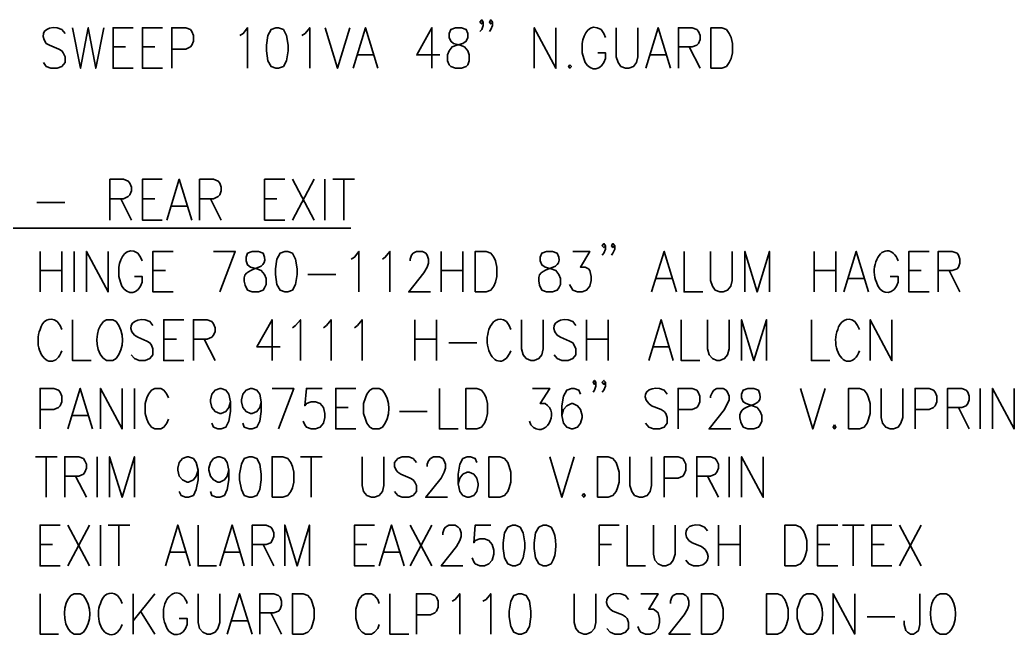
# Model space of a CAD drawing. Header units: inches. Extents: x 5 to 516, y -193 to 129.
# Drawn here: x 161.6 to 170.77, y -117.46 to -111.75 of the extents above; entities that cross this region are included whole.
import ezdxf

# ---------------------------------------------------------------- set-up
doc = ezdxf.new("R2010")
doc.units = ezdxf.units.IN
doc.header["$MEASUREMENT"] = 0
doc.layers.add('PDF3_Geometry', color=7, linetype='Continuous')

msp = doc.modelspace()

# ---------------------------------------------------------------- linework, layer by layer
at = {"layer": 'PDF3_Geometry', "lineweight": 35}
for points in [[(165.8779984, -111.7683523), (165.864666, -111.7850179), (165.8480004, -111.7683523), (165.864666, -111.7483536), (165.8779984, -111.7683523), (165.8779984, -111.8016835), (165.864666, -111.8383478), (165.8480004, -111.8550134)], [(165.9646628, -111.7683523), (165.9479972, -111.7850179), (165.9346647, -111.7683523), (165.9479972, -111.7483536), (165.9646628, -111.7683523), (165.9646628, -111.8016835), (165.9479972, -111.8383478), (165.9346647, -111.8550134)], [(162.0215698, -111.875012), (161.9915717, -111.8383477), (161.9482412, -111.8216821)], [(162.0915659, -111.8216817), (162.1648945, -112.1949911), (162.23489, -111.8216817), (162.3048855, -112.1949911), (162.3782141, -111.8216817)], [(162.6482088, -112.1949912), (162.4648872, -112.1949912), (162.4648872, -111.8216818), (162.6482088, -111.8216818)], [(162.921517, -112.1949912), (162.7348623, -112.1949912), (162.7348623, -111.8216818), (162.921517, -111.8216818)], [(163.0048509, -112.1949912), (163.0048509, -111.8216818), (163.1348426, -111.8216818), (163.1781732, -111.8383474), (163.1915056, -111.855013), (163.2048381, -111.8916773), (163.2048381, -111.9450072), (163.1915056, -111.9816715), (163.1781732, -111.9983371), (163.1348426, -112.0183358), (163.0048509, -112.0183358)], [(163.6348019, -111.8916778), (163.6648, -111.8750122), (163.7047974, -111.8216823), (163.7047974, -112.1949917)], [(164.2047659, -111.8916778), (164.2347639, -111.8750122), (164.2780945, -111.8216823), (164.2780945, -112.1949917)], [(164.4214268, -111.8216817), (164.5347529, -112.1949911), (164.6480789, -111.8216817)], [(164.6780699, -112.1949912), (164.791396, -111.8216818), (164.9047221, -112.1949912)], [(165.4046944, -112.1949911), (165.4046944, -111.8216817), (165.2647033, -112.0716657), (165.478023, -112.0716657)], [(166.3479661, -112.1949912), (166.3479661, -111.8216818), (166.5479533, -112.1949912), (166.5479533, -111.8216818)], [(167.0045945, -111.9116765), (166.991262, -111.8750122), (166.9645971, -111.8383479)], [(167.1045772, -111.8216817), (167.1045772, -112.0883313), (167.1212428, -112.1416612), (167.1479078, -112.1783255), (167.1912384, -112.1949911), (167.2212364, -112.1949911), (167.264567, -112.1783255), (167.2912319, -112.1416612), (167.3045644, -112.0883313), (167.3045644, -111.8216817)], [(167.3779023, -112.1949912), (167.4912283, -111.8216818), (167.6045544, -112.1949912)], [(167.6778776, -112.1949912), (167.6778776, -111.8216818), (167.8045362, -111.8216818), (167.8478667, -111.8383474), (167.8645323, -111.855013), (167.8778648, -111.8916773), (167.8778648, -111.9283416), (167.8645323, -111.9650059), (167.8478667, -111.9816715), (167.8045362, -111.9983371), (167.6778776, -111.9983371)], [(161.8482476, -111.9650062), (161.8782457, -111.9816718), (161.9649068, -112.0183361), (161.9915717, -112.0350017), (162.0049042, -112.0516673), (162.0215698, -112.0883317), (162.0215698, -112.1416616), (161.9915717, -112.1783259), (161.9482412, -112.1949915), (161.8915781, -112.1949915), (161.8482476, -112.1783259), (161.8215826, -112.1416616)], [(162.4648872, -111.9983375), (162.5782133, -111.9983375)], [(162.7348623, -111.9983375), (162.8481884, -111.9983375)], [(166.7912748, -111.9650064), (166.7912748, -112.0516675), (166.8046073, -112.1049975)], [(167.7778739, -111.9983375), (167.8778675, -112.1949916)], [(164.7214021, -112.0716657), (164.8647263, -112.0716657)], [(166.991262, -112.1416618), (167.0045945, -112.1049975), (167.0045945, -112.0516675), (166.934599, -112.0516675)], [(167.4212345, -112.0716657), (167.5645586, -112.0716657)], [(162.4348869, -113.5949021), (162.4348869, -113.2182596), (162.5615455, -113.2182596), (162.604876, -113.2349252), (162.6182085, -113.2549239), (162.6348741, -113.2915882), (162.6348741, -113.3249194), (162.6182085, -113.3615837), (162.604876, -113.3782493), (162.5615455, -113.3982481), (162.4348869, -113.3982481)], [(162.9181839, -113.5949021), (162.7348623, -113.5949021), (162.7348623, -113.2182596), (162.9181839, -113.2182596)], [(162.9615188, -113.5949021), (163.0748448, -113.2182596), (163.191504, -113.5949021)], [(163.2614941, -113.5949021), (163.2614941, -113.2182596), (163.3914858, -113.2182596), (163.4348163, -113.2349252), (163.4481488, -113.2549239), (163.4614813, -113.2915882), (163.4614813, -113.3249194), (163.4481488, -113.3615837), (163.4348163, -113.3782493), (163.3914858, -113.3982481), (163.2614941, -113.3982481)], [(164.048113, -113.5949021), (163.8614583, -113.5949021), (163.8614583, -113.2182596), (164.048113, -113.2182596)], [(164.1181015, -113.2182588), (164.3180887, -113.5949013)], [(164.3180941, -113.2182588), (164.1181069, -113.5949013)], [(164.4180904, -113.2182588), (164.4180904, -113.5949013)], [(164.4914228, -113.2182588), (164.69141, -113.2182588)], [(164.5914056, -113.2182588), (164.5914056, -113.5949013)], [(162.5348697, -113.3982476), (162.6348633, -113.5949016)], [(162.7348623, -113.3982476), (162.8481884, -113.3982476)], [(163.3614904, -113.3982476), (163.461484, -113.5949016)], [(163.8614583, -113.3982476), (163.9747844, -113.3982476)], [(161.7615903, -113.4315791), (162.0182405, -113.4315791)], [(163.0048509, -113.4682428), (163.1481751, -113.4682428)], [(159.2450822, -113.6682303), (164.6580686, -113.6682303)], [(167.0045945, -113.8315533), (166.991262, -113.8482189), (166.9745964, -113.8315533), (166.991262, -113.8115546), (167.0045945, -113.8315533), (167.0045945, -113.8648845), (166.991262, -113.9015488), (166.9745964, -113.9182144)], [(167.0912453, -113.8315533), (167.0745797, -113.8482189), (167.0612472, -113.8315533), (167.0745797, -113.8115546), (167.0912453, -113.8315533), (167.0912453, -113.8648845), (167.0745797, -113.9015488), (167.0612472, -113.9182144)], [(161.7915905, -113.8848827), (161.7915905, -114.2581921)], [(161.9915831, -113.8848827), (161.9915831, -114.2581921)], [(162.1048978, -113.8848827), (162.1048978, -114.2581921)], [(162.218226, -114.2581922), (162.218226, -113.8848828), (162.4182132, -114.2581922), (162.4182132, -113.8848828)], [(162.7315259, -113.9715446), (162.7181934, -113.9382134), (162.6915285, -113.901549)], [(163.0181769, -114.2581922), (162.8315222, -114.2581922), (162.8315222, -113.8848828), (163.0181769, -113.8848828)], [(163.4481548, -114.2581922), (163.5914789, -113.8848828), (163.3914917, -113.8848828)], [(163.8481237, -113.9015483), (163.8047931, -113.8848827), (163.7481301, -113.8848827), (163.7047996, -113.9015483), (163.6914671, -113.9382127), (163.6914671, -113.9715438), (163.7047996, -114.0082082), (163.7314645, -114.0282069), (163.7914607, -114.0448725), (163.8314581, -114.0615381), (163.8614562, -114.0982024), (163.8747887, -114.1348667), (163.8747887, -114.1881966), (163.8614562, -114.2215278), (163.8481237, -114.2415265), (163.8047931, -114.2581921), (163.7481301, -114.2581921), (163.7047996, -114.2415265)], [(164.6614016, -113.9548788), (164.6913997, -113.9382132), (164.7313971, -113.8848833), (164.7313971, -114.2581927)], [(164.9480586, -113.9548788), (164.9747236, -113.9382132), (165.0180541, -113.8848833), (165.0180541, -114.2581927)], [(165.2047018, -113.9715446), (165.2047018, -113.954879), (165.2180342, -113.9182146), (165.2313667, -113.901549), (165.2613648, -113.8848834), (165.3180278, -113.8848834), (165.3480259, -113.901549), (165.3613584, -113.9182146), (165.3746909, -113.954879), (165.3746909, -113.9915433), (165.3613584, -114.0282076), (165.3313603, -114.0815375), (165.1913693, -114.2581928), (165.3913565, -114.2581928)], [(165.4913587, -113.8848827), (165.4913587, -114.2581921)], [(165.6913378, -113.8848827), (165.6913378, -114.2581921)], [(166.561288, -113.9015483), (166.5179574, -113.8848827), (166.4612944, -113.8848827), (166.4179638, -113.9015483), (166.4046313, -113.9382127), (166.4046313, -113.9715438), (166.4179638, -114.0082082), (166.4479619, -114.0282069), (166.5046249, -114.0448725), (166.5479555, -114.0615381), (166.5746204, -114.0982024), (166.591286, -114.1348667), (166.591286, -114.1881966), (166.5746204, -114.2215278), (166.561288, -114.2415265), (166.5179574, -114.2581921), (166.4612944, -114.2581921), (166.4179638, -114.2415265)], [(166.7046056, -113.8848827), (166.8612622, -113.8848827), (166.7746011, -114.0282069), (166.8179317, -114.0282069), (166.8479297, -114.0448725), (166.8612622, -114.0615381), (166.8745947, -114.114868), (166.8745947, -114.1515323), (166.8612622, -114.2048622), (166.8312641, -114.2415265), (166.7912667, -114.2581921), (166.7479362, -114.2581921), (166.7046056, -114.2415265), (166.6912731, -114.2215278), (166.6746075, -114.1881966)], [(167.43123, -114.2581922), (167.5478892, -113.8848828), (167.6612153, -114.2581922)], [(167.7312054, -113.8848827), (167.7312054, -114.2581921), (167.9045276, -114.2581921)], [(167.9745301, -113.8848827), (167.9745301, -114.1515323), (167.9911957, -114.2048622), (168.0178607, -114.2415265), (168.0611913, -114.2581921), (168.0911893, -114.2581921), (168.1311868, -114.2415265), (168.1611848, -114.2048622), (168.1745173, -114.1515323), (168.1745173, -113.8848827)], [(168.2911738, -114.2581922), (168.2911738, -113.8848828), (168.4044999, -114.2581922), (168.5178259, -113.8848828), (168.5178259, -114.2581922)], [(168.9311339, -113.8848827), (168.9311339, -114.2581921)], [(169.1311265, -113.8848827), (169.1311265, -114.2581921)], [(169.2044453, -114.2581922), (169.3177714, -113.8848828), (169.4310975, -114.2581922)], [(169.9910643, -114.2581922), (169.8044096, -114.2581922), (169.8044096, -113.8848828), (169.9910643, -113.8848828)], [(170.0743982, -114.2581922), (170.0743982, -113.8848828), (170.2043899, -113.8848828), (170.2477205, -113.9015484), (170.2610529, -113.918214), (170.2743854, -113.9548783), (170.2743854, -113.9915426), (170.2610529, -114.0282069), (170.2477205, -114.0448725), (170.2043899, -114.0615381), (170.0743982, -114.0615381)], [(161.7915905, -114.0615385), (161.9915777, -114.0615385)], [(162.5182063, -114.0282076), (162.5182063, -114.1148687), (162.5315387, -114.1681986)], [(162.8315222, -114.0615385), (162.9481814, -114.0615385)], [(165.4913587, -114.0615385), (165.6913459, -114.0615385)], [(168.9311339, -114.0615385), (169.131121, -114.0615385)], [(169.8044096, -114.0615385), (169.9177356, -114.0615385)], [(170.174381, -114.0615385), (170.2743746, -114.2581926)], [(162.7181934, -114.2048629), (162.7315259, -114.1681986), (162.7315259, -114.1148687), (162.6615304, -114.1148687)], [(164.26143, -114.098203), (164.5180802, -114.098203)], [(167.4745622, -114.1348667), (167.6178863, -114.1348667)], [(169.2477775, -114.1348667), (169.3911017, -114.1348667)], [(169.6910808, -114.2048629), (169.7044133, -114.1681986), (169.7044133, -114.1148687), (169.6310846, -114.1148687)], [(162.0915659, -114.514843), (162.0915659, -114.8914855), (162.261555, -114.8914855)], [(162.4915478, -114.5315086), (162.4615497, -114.514843), (162.4048867, -114.514843), (162.3748886, -114.5315086), (162.3482237, -114.5681729)], [(162.8315222, -114.5681724), (162.8048573, -114.5315081), (162.7615267, -114.5148425)], [(163.1181732, -114.8914854), (162.9315185, -114.8914854), (162.9315185, -114.5148429), (163.1181732, -114.5148429)], [(163.20483, -114.8914854), (163.20483, -114.5148429), (163.3314885, -114.5148429), (163.3748191, -114.5315085), (163.3914847, -114.5515072), (163.4048172, -114.5881716), (163.4048172, -114.6215028), (163.3914847, -114.6581671), (163.3748191, -114.6748327), (163.3314885, -114.6948314), (163.20483, -114.6948314)], [(163.9314544, -114.8914855), (163.9314544, -114.514843), (163.7914634, -114.764827), (164.004783, -114.764827)], [(164.1181015, -114.5881712), (164.1480996, -114.5681725), (164.1914301, -114.5148426), (164.1914301, -114.8914851)], [(164.4047585, -114.5881712), (164.4314234, -114.5681725), (164.474754, -114.5148426), (164.474754, -114.8914851)], [(164.6914019, -114.5881712), (164.7180668, -114.5681725), (164.7613974, -114.5148426), (164.7613974, -114.8914851)], [(165.2480339, -114.514843), (165.2480339, -114.8914855)], [(165.4480265, -114.514843), (165.4480265, -114.8914855)], [(166.2313015, -114.514843), (166.2313015, -114.7814926), (166.2479671, -114.8381556), (166.2746321, -114.8714868), (166.3179626, -114.8914855), (166.3479607, -114.8914855), (166.3912913, -114.8714868), (166.4179562, -114.8381556), (166.4312887, -114.7814926), (166.4312887, -114.514843)], [(166.7312695, -114.5681724), (166.7046045, -114.5315081), (166.661274, -114.5148425)], [(166.8312658, -114.514843), (166.8312658, -114.8914855)], [(167.0312584, -114.514843), (167.0312584, -114.8914855)], [(167.4045661, -114.8914854), (167.5178922, -114.5148429), (167.6312183, -114.8914854)], [(167.7045415, -114.514843), (167.7045415, -114.8914855), (167.8745306, -114.8914855)], [(167.9478663, -114.514843), (167.9478663, -114.7814926), (167.9611988, -114.8381556), (167.9911968, -114.8714868), (168.0311943, -114.8914855), (168.0611923, -114.8914855), (168.1045229, -114.8714868), (168.1311879, -114.8381556), (168.1478535, -114.7814926), (168.1478535, -114.514843)], [(168.2611736, -114.8914854), (168.2611736, -114.5148429), (168.3744996, -114.8914854), (168.4911588, -114.5148429), (168.4911588, -114.8914854)], [(168.90447, -114.514843), (168.90447, -114.8914855), (169.0744591, -114.8914855)], [(169.4477701, -114.8914854), (169.4477701, -114.5148429), (169.6477573, -114.8914854), (169.6477573, -114.5148429)], [(161.9915831, -114.604837), (161.9749175, -114.5681726), (161.9482526, -114.5315083)], [(166.1313188, -114.604837), (166.1179863, -114.5681726), (166.0913214, -114.5315083)], [(169.3477738, -114.604837), (169.3311082, -114.5681726), (169.3044433, -114.5315083)], [(162.6615331, -114.6581667), (162.6915312, -114.6748323), (162.7748592, -114.7114966), (162.8048573, -114.7281622), (162.8181897, -114.7481609), (162.8315222, -114.7814921), (162.8315222, -114.8381551), (162.8048573, -114.8714863), (162.7615267, -114.891485), (162.7048637, -114.891485), (162.6615331, -114.8714863), (162.631535, -114.8381551)], [(162.9315185, -114.6948309), (163.0481777, -114.6948309)], [(163.3048263, -114.6948309), (163.4048199, -114.891485)], [(165.2480339, -114.6948309), (165.4480211, -114.6948309)], [(166.5612804, -114.6581667), (166.5912784, -114.6748323), (166.6746064, -114.7114966), (166.7046045, -114.7281622), (166.717937, -114.7481609), (166.7312695, -114.7814921), (166.7312695, -114.8381551), (166.7046045, -114.8714863), (166.661274, -114.891485), (166.6046109, -114.891485), (166.5612804, -114.8714863), (166.5312823, -114.8381551)], [(166.8312658, -114.6948309), (167.031253, -114.6948309)], [(165.5613548, -114.7281624), (165.818005, -114.7281624)], [(167.4478983, -114.764827), (167.5912225, -114.764827)], [(162.4048867, -114.8914855), (162.4615497, -114.8914855), (162.4915478, -114.8714868)], [(166.9179301, -115.0914721), (166.9045977, -115.1114708), (166.8912652, -115.0914721), (166.9045977, -115.0748065), (166.9179301, -115.0914721), (166.9179301, -115.1281364), (166.9045977, -115.1648007), (166.8912652, -115.1814663)], [(167.0045945, -115.0914721), (166.991262, -115.1114708), (166.9745964, -115.0914721), (166.991262, -115.0748065), (167.0045945, -115.0914721), (167.0045945, -115.1281364), (166.991262, -115.1648007), (166.9745964, -115.1814663)], [(161.7915905, -115.5214449), (161.7915905, -115.1481355), (161.9182491, -115.1481355), (161.9615796, -115.164801), (161.9749121, -115.1814666), (161.9915777, -115.218131), (161.9915777, -115.2714609), (161.9749121, -115.3081252), (161.9615796, -115.3247908), (161.9182491, -115.3414564), (161.7915905, -115.3414564)], [(162.0482472, -115.5214449), (162.1615733, -115.1481355), (162.2748994, -115.5214449)], [(162.3482226, -115.5214449), (162.3482226, -115.1481355), (162.5482098, -115.5214449), (162.5482098, -115.1481355)], [(162.6615299, -115.1481354), (162.6615299, -115.5214448)], [(162.9748507, -115.2347964), (162.9615182, -115.2014652), (162.9315201, -115.1648008), (162.9048552, -115.1481352), (162.8481921, -115.1481352), (162.8181941, -115.1648008), (162.7915291, -115.2014652), (162.7748635, -115.2347964), (162.761531, -115.2881263), (162.761531, -115.3781205), (162.7748635, -115.4314504), (162.7915291, -115.4681147), (162.8181941, -115.504779), (162.8481921, -115.5214446), (162.9048552, -115.5214446), (162.9315201, -115.504779), (162.9615182, -115.4681147), (162.9748507, -115.4314504)], [(163.5481511, -115.2714609), (163.5314855, -115.3247908), (163.5048205, -115.3614551), (163.46149, -115.3781207), (163.4481575, -115.3781207), (163.4048269, -115.3614551), (163.3748288, -115.3247908), (163.3614964, -115.2714609), (163.3614964, -115.2547953), (163.3748288, -115.2014654), (163.4048269, -115.164801), (163.4481575, -115.1481355), (163.46149, -115.1481355), (163.5048205, -115.164801), (163.5314855, -115.2014654), (163.5481511, -115.2714609), (163.5481511, -115.3614551), (163.5314855, -115.4514493), (163.5048205, -115.5047793), (163.46149, -115.5214449), (163.4314919, -115.5214449), (163.3914944, -115.5047793), (163.3748288, -115.4681149)], [(163.8314581, -115.2714609), (163.8181256, -115.3247908), (163.7914607, -115.3614551), (163.7481301, -115.3781207), (163.7314645, -115.3781207), (163.6914671, -115.3614551), (163.661469, -115.3247908), (163.6481365, -115.2714609), (163.6481365, -115.2547953), (163.661469, -115.2014654), (163.6914671, -115.164801), (163.7314645, -115.1481355), (163.7481301, -115.1481355), (163.7914607, -115.164801), (163.8181256, -115.2014654), (163.8314581, -115.2714609), (163.8314581, -115.3614551), (163.8181256, -115.4514493), (163.7914607, -115.5047793), (163.7481301, -115.5214449), (163.718132, -115.5214449), (163.6748015, -115.5047793), (163.661469, -115.4681149)], [(163.9914549, -115.5214449), (164.1314459, -115.1481355), (163.9314587, -115.1481355)], [(164.3914265, -115.1481354), (164.2481024, -115.1481354), (164.2314368, -115.3081251), (164.2481024, -115.2881264), (164.291433, -115.2714608), (164.3314304, -115.2714608), (164.3747609, -115.2881264), (164.404759, -115.3247907), (164.4180915, -115.3781206), (164.4180915, -115.414785), (164.404759, -115.4681149), (164.3747609, -115.5047792), (164.3314304, -115.5214448), (164.291433, -115.5214448), (164.2481024, -115.5047792), (164.2314368, -115.4847805), (164.2181043, -115.4514493)], [(164.7047414, -115.5214449), (164.5180867, -115.5214449), (164.5180867, -115.1481355), (164.7047414, -115.1481355)], [(164.9480553, -115.164801), (164.9180573, -115.1481354), (164.8613942, -115.1481354), (164.8313962, -115.164801), (164.8047312, -115.2014653), (164.7913987, -115.2347965), (164.7747331, -115.2881264), (164.7747331, -115.3781206), (164.7913987, -115.4314506), (164.8047312, -115.4681149), (164.8313962, -115.5047792), (164.8613942, -115.5214448), (164.9180573, -115.5214448), (164.9480553, -115.5047792)], [(165.4746904, -115.1481354), (165.4746904, -115.5214448), (165.6480126, -115.5214448)], [(166.3312978, -115.1481354), (166.4912876, -115.1481354), (166.4046265, -115.2881264), (166.447957, -115.2881264)], [(166.7746017, -115.2014657), (166.7612692, -115.1648014), (166.7179386, -115.1481358), (166.6912737, -115.1481358), (166.6479431, -115.1648014), (166.617945, -115.2181313), (166.6046126, -115.3081255), (166.6046126, -115.3981197), (166.617945, -115.4681152), (166.6479431, -115.5047796), (166.6912737, -115.5214452), (166.7046061, -115.5214452), (166.7479367, -115.5047796), (166.7746017, -115.4681152), (166.7912673, -115.4147853), (166.7912673, -115.3981197), (166.7746017, -115.3414567), (166.7479367, -115.3081255), (166.7046061, -115.2881268), (166.6912737, -115.2881268), (166.6479431, -115.3081255), (166.617945, -115.3414567), (166.6046126, -115.3981197)], [(167.5745585, -115.2014657), (167.5478935, -115.1648014), (167.504563, -115.1481358)], [(167.6745412, -115.5214449), (167.6745412, -115.1481355), (167.8045329, -115.1481355), (167.8478635, -115.164801), (167.8611959, -115.1814666), (167.8745284, -115.218131), (167.8745284, -115.2714609), (167.8611959, -115.3081252), (167.8478635, -115.3247908), (167.8045329, -115.3414564), (167.6745412, -115.3414564)], [(167.9745301, -115.2347964), (167.9745301, -115.2181308), (167.9911957, -115.1814664), (168.0045282, -115.1648008), (168.0311932, -115.1481352), (168.0911893, -115.1481352), (168.1178543, -115.1648008), (168.1311868, -115.1814664), (168.1478524, -115.2181308), (168.1478524, -115.2547951), (168.1045218, -115.3414562), (167.9611977, -115.5214446), (168.1611848, -115.5214446)], [(168.4178313, -115.164801), (168.3745007, -115.1481354), (168.3178377, -115.1481354), (168.2745071, -115.164801), (168.2611746, -115.2014653), (168.2611746, -115.2347965), (168.2745071, -115.2714608), (168.3045052, -115.2881264), (168.3611682, -115.3081251), (168.4044988, -115.3247907), (168.4311637, -115.361455), (168.4478293, -115.3981194), (168.4478293, -115.4514493), (168.4311637, -115.4847805), (168.4178313, -115.5047792), (168.3745007, -115.5214448), (168.3178377, -115.5214448), (168.2745071, -115.5047792)], [(168.8044737, -115.1481354), (168.9177997, -115.5214448), (169.0311258, -115.1481354)], [(169.5477664, -115.1481354), (169.5477664, -115.414785), (169.5610989, -115.4681149), (169.591097, -115.5047792), (169.6310944, -115.5214448), (169.6610925, -115.5214448), (169.704423, -115.5047792), (169.731088, -115.4681149), (169.7477536, -115.414785), (169.7477536, -115.1481354)], [(169.8610737, -115.5214449), (169.8610737, -115.1481355), (169.9910654, -115.1481355), (170.0310628, -115.164801), (170.0477284, -115.1814666), (170.0610609, -115.218131), (170.0610609, -115.2714609), (170.0477284, -115.3081252), (170.0310628, -115.3247908), (169.9910654, -115.3414564), (169.8610737, -115.3414564)], [(170.161049, -115.5214449), (170.161049, -115.1481355), (170.2910407, -115.1481355), (170.3310381, -115.164801), (170.3477037, -115.1814666), (170.3610362, -115.218131), (170.3610362, -115.2547953), (170.3477037, -115.2881265), (170.3310381, -115.3081252), (170.2910407, -115.3247908), (170.161049, -115.3247908)], [(170.4610379, -115.1481354), (170.4610379, -115.5214448)], [(170.5743662, -115.5214449), (170.5743662, -115.1481355), (170.7743534, -115.5214449), (170.7743534, -115.1481355)], [(164.5180867, -115.3247912), (164.6314128, -115.3247912)], [(167.4045694, -115.2881268), (167.4312344, -115.3081255), (167.5178955, -115.3414567), (167.5478935, -115.3614554), (167.561226, -115.378121), (167.5745585, -115.4147853), (167.5745585, -115.4681152), (167.5478935, -115.5047796), (167.504563, -115.5214452), (167.4479, -115.5214452), (167.4045694, -115.5047796), (167.3745713, -115.4681152)], [(170.2610453, -115.3247912), (170.3610389, -115.5214452)], [(162.0915659, -115.3981194), (162.2315569, -115.3981194)], [(165.1047055, -115.3614548), (165.3613557, -115.3614548)], [(166.3179653, -115.4847805), (166.3046329, -115.4514493)], [(161.7482583, -115.7780948), (161.9482455, -115.7780948)], [(161.8482546, -115.7780948), (161.8482546, -116.1514042)], [(162.018247, -116.1514043), (162.018247, -115.7780949), (162.1482387, -115.7780949), (162.1915692, -115.7947605), (162.2049017, -115.8147592), (162.2182342, -115.8480904), (162.2182342, -115.8847547), (162.2049017, -115.921419), (162.1915692, -115.9380846), (162.1482387, -115.9580833), (162.018247, -115.9580833)], [(162.3182223, -115.7780948), (162.3182223, -116.1514042)], [(162.4315506, -116.1514043), (162.4315506, -115.7780949), (162.5482098, -116.1514043), (162.6615358, -115.7780949), (162.6615358, -116.1514043)], [(163.2481622, -115.9014203), (163.2314966, -115.9580833), (163.2048316, -115.9914145), (163.1615011, -116.0114132), (163.1481686, -116.0114132), (163.104838, -115.9914145), (163.0748399, -115.9580833), (163.0615075, -115.9014203), (163.0615075, -115.8847547), (163.0748399, -115.8314248), (163.104838, -115.7947605), (163.1481686, -115.7780949), (163.1615011, -115.7780949), (163.2048316, -115.7947605), (163.2314966, -115.8314248), (163.2481622, -115.9014203), (163.2481622, -115.9914145), (163.2314966, -116.0814087), (163.2048316, -116.1347387), (163.1615011, -116.1514043), (163.131503, -116.1514043), (163.0915055, -116.1347387), (163.0748399, -116.0980743)], [(163.5314828, -115.9014203), (163.5181503, -115.9580833), (163.4914853, -115.9914145), (163.4481548, -116.0114132), (163.4314892, -116.0114132), (163.3914917, -115.9914145), (163.3614937, -115.9580833), (163.3481612, -115.9014203), (163.3481612, -115.8847547), (163.3614937, -115.8314248), (163.3914917, -115.7947605), (163.4314892, -115.7780949), (163.4481548, -115.7780949), (163.4914853, -115.7947605), (163.5181503, -115.8314248), (163.5314828, -115.9014203), (163.5314828, -115.9914145), (163.5181503, -116.0814087), (163.4914853, -116.1347387), (163.4481548, -116.1514043), (163.4181567, -116.1514043), (163.3748261, -116.1347387), (163.3614937, -116.0980743)], [(164.1914339, -115.7780948), (164.3914211, -115.7780948)], [(164.2914302, -115.7780948), (164.2914302, -116.1514042)], [(164.7613979, -115.7780948), (164.7613979, -116.0447444), (164.7747304, -116.0980743), (164.8047285, -116.1347386), (164.848059, -116.1514042), (164.874724, -116.1514042), (164.9180546, -116.1347386), (164.9480526, -116.0980743), (164.9613851, -116.0447444), (164.9613851, -115.7780948)], [(165.2613659, -115.8314251), (165.2313678, -115.7947608), (165.1913704, -115.7780952), (165.1313742, -115.7780952), (165.0913768, -115.7947608), (165.0613787, -115.8314251), (165.0613787, -115.8680894), (165.0747112, -115.9014206), (165.0913768, -115.9214193), (165.1180417, -115.9380849), (165.2047028, -115.9747492), (165.2313678, -115.9914148), (165.2480334, -116.0114135), (165.2613659, -116.0447447), (165.2613659, -116.0980746), (165.2313678, -116.134739), (165.1913704, -116.1514046), (165.1313742, -116.1514046), (165.0913768, -116.134739), (165.0613787, -116.0980746)], [(165.3613622, -115.8680896), (165.3613622, -115.8480909), (165.3746947, -115.8147597), (165.3913603, -115.794761), (165.4180252, -115.7780954), (165.4746883, -115.7780954), (165.5046863, -115.794761), (165.5180188, -115.8147597), (165.5313513, -115.8480909), (165.5313513, -115.8847552), (165.5180188, -115.9214195), (165.4913538, -115.9747494), (165.3480297, -116.1514048), (165.5480169, -116.1514048)], [(165.8179979, -115.8314251), (165.8046655, -115.7947608), (165.7613349, -115.7780952), (165.7313368, -115.7780952), (165.6913394, -115.7947608), (165.6613413, -115.8480907), (165.6480088, -115.9380849), (165.6480088, -116.0280791), (165.6613413, -116.0980746), (165.6913394, -116.134739), (165.7313368, -116.1514046), (165.7480024, -116.1514046), (165.791333, -116.134739), (165.8179979, -116.0980746), (165.8313304, -116.0447447), (165.8313304, -116.0280791), (165.8179979, -115.9747492), (165.791333, -115.9380849), (165.7480024, -115.9214193), (165.7313368, -115.9214193), (165.6913394, -115.9380849), (165.6613413, -115.9747492), (165.6480088, -116.0280791)], [(166.4912946, -115.7780948), (166.6046207, -116.1514042), (166.7179468, -115.7780948)], [(167.2312374, -115.7780948), (167.2312374, -116.0447444), (167.247903, -116.0980743), (167.274568, -116.1347386), (167.3178985, -116.1514042), (167.3478966, -116.1514042), (167.3912272, -116.1347386), (167.4178921, -116.0980743), (167.4312246, -116.0447444), (167.4312246, -115.7780948)], [(167.5478946, -116.1514043), (167.5478946, -115.7780949), (167.6745532, -115.7780949), (167.7178837, -115.7947605), (167.7312162, -115.8147592), (167.7478818, -115.8480904), (167.7478818, -115.9014203), (167.7312162, -115.9380846), (167.7178837, -115.9580833), (167.6745532, -115.9747489), (167.5478946, -115.9747489)], [(167.84787, -116.1514043), (167.84787, -115.7780949), (167.9745285, -115.7780949), (168.0178591, -115.7947605), (168.0311916, -115.8147592), (168.0478572, -115.8480904), (168.0478572, -115.8847547), (168.0311916, -115.921419), (168.0178591, -115.9380846), (167.9745285, -115.9580833), (167.84787, -115.9580833)], [(168.1478453, -115.7780948), (168.1478453, -116.1514042)], [(168.2611736, -116.1514043), (168.2611736, -115.7780949), (168.4611607, -116.1514043), (168.4611607, -115.7780949)], [(162.1182297, -115.9580836), (162.2182233, -116.1514045)], [(167.9478663, -115.9580836), (168.0478599, -116.1514045)], [(161.9749121, -116.7846975), (161.7915905, -116.7846975), (161.7915905, -116.408055), (161.9749121, -116.408055)], [(162.2482263, -116.408055), (162.0482391, -116.7846976)], [(162.0482472, -116.408055), (162.2482344, -116.7846976)], [(162.3482226, -116.408055), (162.3482226, -116.7846976)], [(162.4182186, -116.408055), (162.6182058, -116.408055)], [(162.5182149, -116.408055), (162.5182149, -116.7846976)], [(162.9481868, -116.7846975), (163.0615129, -116.408055), (163.174839, -116.7846975)], [(163.2481622, -116.408055), (163.2481622, -116.7846976), (163.4181513, -116.7846976)], [(163.4481548, -116.7846975), (163.5614808, -116.408055), (163.6748069, -116.7846975)], [(163.7481301, -116.7846975), (163.7481301, -116.408055), (163.8747887, -116.408055), (163.9181192, -116.4280537), (163.9314517, -116.4447193), (163.9481173, -116.4813836), (163.9481173, -116.5147148), (163.9314517, -116.5513791), (163.9181192, -116.5713778), (163.8747887, -116.5880434), (163.7481301, -116.5880434)], [(164.048119, -116.7846975), (164.048119, -116.408055), (164.1614451, -116.7846975), (164.2747712, -116.408055), (164.2747712, -116.7846975)], [(164.8747235, -116.7846975), (164.6914019, -116.7846975), (164.6914019, -116.408055), (164.8747235, -116.408055)], [(164.9180584, -116.7846975), (165.0313844, -116.408055), (165.1480436, -116.7846975)], [(165.2047018, -116.408055), (165.4046889, -116.7846976)], [(165.4046944, -116.408055), (165.2047072, -116.7846976)], [(165.5046907, -116.498049), (165.5046907, -116.4813834), (165.5180231, -116.4447191), (165.5313556, -116.4280535), (165.5613537, -116.4080548), (165.6180167, -116.4080548), (165.6480148, -116.4280535), (165.6613473, -116.4447191), (165.6746798, -116.4813834), (165.6746798, -116.5147146), (165.6613473, -116.5513789), (165.6313492, -116.6047088), (165.4913582, -116.7846973), (165.6913454, -116.7846973)], [(165.9479945, -116.408055), (165.8046704, -116.408055), (165.7913379, -116.5713779), (165.8046704, -116.5513792), (165.8480009, -116.5347136), (165.8913315, -116.5347136), (165.9313289, -116.5513792), (165.961327, -116.5880435), (165.9746595, -116.6413734), (165.9746595, -116.6780377), (165.961327, -116.7313677), (165.9313289, -116.7646988), (165.8913315, -116.7846976), (165.8480009, -116.7846976), (165.8046704, -116.7646988), (165.7913379, -116.7480332), (165.7746723, -116.7113689)], [(166.5046228, -116.4280538), (166.4612922, -116.408055), (166.4312941, -116.408055), (166.3912967, -116.4280538), (166.3612986, -116.4813837), (166.3479661, -116.5713779), (166.3479661, -116.6247078), (166.3612986, -116.7113689), (166.3912967, -116.7646988), (166.4312941, -116.7846976), (166.4612922, -116.7846976), (166.5046228, -116.7646988)], [(166.9479304, -116.7846975), (166.9479304, -116.408055), (167.131252, -116.408055)], [(167.2045735, -116.408055), (167.2045735, -116.7846976), (167.3745626, -116.7846976)], [(167.4478983, -116.408055), (167.4478983, -116.6780377), (167.4612308, -116.7313677), (167.4912289, -116.7646988), (167.5312263, -116.7846976), (167.5612244, -116.7846976), (167.604555, -116.7646988), (167.6312199, -116.7313677), (167.6478855, -116.6780377), (167.6478855, -116.408055)], [(167.9478663, -116.4613845), (167.9178682, -116.4280533), (167.8745376, -116.4080546)], [(168.0478626, -116.408055), (168.0478626, -116.7846976)], [(168.2478416, -116.408055), (168.2478416, -116.7846976)], [(169.1477888, -116.7846975), (168.9611341, -116.7846975), (168.9611341, -116.408055), (169.1477888, -116.408055)], [(169.1911134, -116.408055), (169.3911006, -116.408055)], [(169.2911097, -116.408055), (169.2911097, -116.7846976)], [(169.6477567, -116.7846975), (169.461102, -116.7846975), (169.461102, -116.408055), (169.6477567, -116.408055)], [(169.7177452, -116.408055), (169.9177324, -116.7846976)], [(169.9177378, -116.408055), (169.7177506, -116.7846976)], [(161.7915905, -116.588043), (161.9049166, -116.588043)], [(163.8481264, -116.588043), (163.94812, -116.784697)], [(164.6914019, -116.588043), (164.8047279, -116.588043)], [(166.9479304, -116.588043), (167.0612565, -116.588043)], [(167.7745441, -116.5513787), (167.8045421, -116.5713774), (167.8912032, -116.6047086)], [(168.0478626, -116.588043), (168.2478498, -116.588043)], [(168.9611341, -116.588043), (169.0744602, -116.588043)], [(169.461102, -116.588043), (169.5744281, -116.588043)], [(162.991519, -116.658039), (163.13151, -116.658039)], [(163.491487, -116.658039), (163.631478, -116.658039)], [(164.9613905, -116.658039), (165.1047147, -116.658039)], [(167.8178746, -116.7846971), (167.7745441, -116.7646984), (167.7478791, -116.7313672)], [(161.7915905, -117.0413474), (161.7915905, -117.4146568), (161.9615796, -117.4146568)], [(162.5482152, -117.1313414), (162.5315496, -117.0946771), (162.5048846, -117.0580128)], [(162.6481979, -117.0413474), (162.6481979, -117.4146568)], [(162.8481905, -117.0413474), (162.6482033, -117.2913314)], [(163.2481622, -117.0413474), (163.2481622, -117.307997), (163.2614946, -117.3613269), (163.2914927, -117.3979912), (163.3314902, -117.4146568), (163.3614882, -117.4146568), (163.4048188, -117.3979912), (163.4314837, -117.3613269), (163.4481493, -117.307997), (163.4481493, -117.0413474)], [(163.5181508, -117.4146569), (163.6314769, -117.0413475), (163.7481361, -117.4146569)], [(163.8181262, -117.4146569), (163.8181262, -117.0413475), (163.9481178, -117.0413475), (163.9914484, -117.0580131), (164.0047809, -117.0746787), (164.0181133, -117.111343), (164.0181133, -117.1480073), (164.0047809, -117.1846716), (163.9914484, -117.2013372), (163.9481178, -117.2180028), (163.8181262, -117.2180028)], [(164.9180584, -117.1313414), (164.9047259, -117.0946771), (164.8747278, -117.0580128), (164.8480628, -117.0413472), (164.7913998, -117.0413472), (164.7614017, -117.0580128), (164.7314037, -117.0946771), (164.7180712, -117.1313414), (164.7047387, -117.1846713), (164.7047387, -117.2713324), (164.7180712, -117.3246623), (164.7314037, -117.3613267), (164.7614017, -117.397991), (164.7913998, -117.4146566), (164.8480628, -117.4146566), (164.8747278, -117.397991), (164.9047259, -117.3613267), (164.9180584, -117.3246623)], [(165.0180547, -117.0413474), (165.0180547, -117.4146568), (165.1913769, -117.4146568)], [(165.2613659, -117.4146569), (165.2613659, -117.0413475), (165.3913575, -117.0413475), (165.431355, -117.0580131), (165.4480206, -117.0746787), (165.4613531, -117.111343), (165.4613531, -117.1646729), (165.4480206, -117.2013372), (165.431355, -117.2180028), (165.3913575, -117.2380016), (165.2613659, -117.2380016)], [(165.5913415, -117.1113426), (165.6180064, -117.094677), (165.661337, -117.0413471), (165.661337, -117.4146565)], [(165.8746621, -117.1113426), (165.9046601, -117.094677), (165.9479907, -117.0413471), (165.9479907, -117.4146565)], [(166.7179375, -117.0413474), (166.7179375, -117.307997), (166.73127, -117.3613269), (166.7612681, -117.3979912), (166.8045986, -117.4146568), (166.8312636, -117.4146568), (166.8745942, -117.3979912), (166.9045922, -117.3613269), (166.9179247, -117.307997), (166.9179247, -117.0413474)], [(167.2179055, -117.0946777), (167.1912405, -117.0580134), (167.14791, -117.0413478)], [(167.3312337, -117.0413474), (167.4912235, -117.0413474), (167.4045623, -117.1846716), (167.4478929, -117.1846716), (167.4745579, -117.2013372), (167.4912235, -117.2180028), (167.5045559, -117.2713327), (167.5045559, -117.307997), (167.4912235, -117.3613269), (167.4612254, -117.3979912), (167.4178948, -117.4146568), (167.3745643, -117.4146568), (167.3312337, -117.3979912), (167.3179012, -117.3813256), (167.3045688, -117.3446613)], [(167.6045452, -117.1313414), (167.6045452, -117.1113427), (167.6178777, -117.0746784), (167.6312101, -117.0580128), (167.6612082, -117.0413472), (167.7178713, -117.0413472), (167.7478693, -117.0580128), (167.7612018, -117.0746784), (167.7745343, -117.1113427), (167.7745343, -117.148007), (167.7612018, -117.1846713), (167.7312037, -117.2380012), (167.5912127, -117.4146566), (167.7911999, -117.4146566)], [(168.9477989, -117.058013), (168.9178008, -117.0413474), (168.8611378, -117.0413474), (168.8311397, -117.058013), (168.8044748, -117.0946774), (168.7911423, -117.1313417), (168.7744767, -117.1846716), (168.7744767, -117.2713327), (168.7911423, -117.3246626), (168.8044748, -117.3613269), (168.8311397, -117.3979912), (168.8611378, -117.4146568), (168.9178008, -117.4146568), (168.9477989, -117.3979912)], [(169.104449, -117.4146569), (169.104449, -117.0413475), (169.3044362, -117.4146569), (169.3044362, -117.0413475)], [(169.9044059, -117.0413474), (169.9044059, -117.3246626), (169.8910734, -117.3813256), (169.8744078, -117.3979912), (169.8477428, -117.4146568), (169.8177448, -117.4146568), (169.7910798, -117.3979912), (169.7744142, -117.3813256), (169.7610817, -117.3246626), (169.7610817, -117.2913314)], [(170.174381, -117.058013), (170.147716, -117.0413474), (170.091053, -117.0413474), (170.0610549, -117.058013), (170.0310568, -117.0946774)], [(167.0479164, -117.184672), (167.0745813, -117.2013376), (167.1612424, -117.2380019), (167.1912405, -117.2546675), (167.204573, -117.2713331), (167.2179055, -117.3079974), (167.2179055, -117.3613273), (167.1912405, -117.3979916), (167.14791, -117.4146572), (167.0912469, -117.4146572), (167.0479164, -117.3979916), (167.0179183, -117.3613273)], [(162.718194, -117.2013375), (162.8481856, -117.4146571)], [(163.1315003, -117.3613267), (163.1481659, -117.3246623), (163.1481659, -117.2713324), (163.0748372, -117.2713324)], [(163.9181225, -117.2180024), (164.0181161, -117.4146564)], [(169.4177699, -117.2546669), (169.6744201, -117.2546669)], [(163.561483, -117.2913314), (163.7048072, -117.2913314)], [(170.091053, -117.4146568), (170.147716, -117.4146568), (170.174381, -117.3979912)]]:
    msp.add_lwpolyline(points, dxfattribs=at)
for points in [[(163.964791, -111.8216817), (163.9214605, -111.8383473), (163.8914624, -111.8916772), (163.8781299, -111.9816715), (163.8781299, -112.0350014), (163.8914624, -112.1249956), (163.9214605, -112.1783255), (163.964791, -112.1949911), (163.991456, -112.1949911), (164.0347865, -112.1783255), (164.0647846, -112.1249956), (164.0781171, -112.0350014), (164.0781171, -111.9816715), (164.0647846, -111.8916772), (164.0347865, -111.8383473), (163.991456, -111.8216817)], [(165.6213417, -111.8216817), (165.5780112, -111.8383473), (165.5646787, -111.8750116), (165.5646787, -111.9116759), (165.5780112, -111.9450071), (165.6046761, -111.9650059), (165.6646723, -111.9816715), (165.7046697, -111.9983371), (165.7346678, -112.0350014), (165.7480003, -112.0716657), (165.7480003, -112.1249956), (165.7346678, -112.1616599), (165.7213353, -112.1783255), (165.6780048, -112.1949911), (165.6213417, -112.1949911), (165.5780112, -112.1783255), (165.5646787, -112.1616599), (165.5480131, -112.1249956), (165.5480131, -112.0716657), (165.5646787, -112.0350014), (165.5913436, -111.9983371), (165.6346742, -111.9816715), (165.6913372, -111.9650059), (165.7213353, -111.9450071), (165.7346678, -111.9116759), (165.7346678, -111.8750116), (165.7213353, -111.8383473), (165.6780048, -111.8216817)], [(167.9778665, -112.1949912), (167.9778665, -111.8216818), (168.0778601, -111.8216818), (168.1211907, -111.8383474), (168.1478556, -111.8750117), (168.1645212, -111.911676), (168.1778537, -111.9650059), (168.1778537, -112.051667), (168.1645212, -112.104997), (168.1478556, -112.1416613), (168.1211907, -112.1783256), (168.0778601, -112.1949912)], [(166.6779417, -112.1616605), (166.6646092, -112.1783261), (166.6779417, -112.1949917), (166.6912742, -112.1783261)], [(164.048119, -113.8848827), (164.0047885, -113.9015483), (163.9747904, -113.9548782), (163.9614579, -114.0448725), (163.9614579, -114.0982024), (163.9747904, -114.1881966), (164.0047885, -114.2415265), (164.048119, -114.2581921), (164.074784, -114.2581921), (164.1181145, -114.2415265), (164.1481126, -114.1881966), (164.1614451, -114.0982024), (164.1614451, -114.0448725), (164.1481126, -113.9548782), (164.1181145, -113.9015483), (164.074784, -113.8848827)], [(165.804666, -114.2581922), (165.804666, -113.8848828), (165.9046596, -113.8848828), (165.9479902, -113.9015484), (165.9746551, -113.9382127), (165.9913207, -113.9715439), (166.0046532, -114.0282069), (166.0046532, -114.1148681), (165.9913207, -114.168198), (165.9746551, -114.2048623), (165.9479902, -114.2415266), (165.9046596, -114.2581922)], [(165.7180016, -115.5214449), (165.7180016, -115.1481355), (165.8179952, -115.1481355), (165.8613258, -115.164801), (165.8913239, -115.2014654), (165.9046563, -115.2347966), (165.9179888, -115.2881265), (165.9179888, -115.3781207), (165.9046563, -115.4314506), (165.8913239, -115.4681149), (165.8613258, -115.5047793), (165.8179952, -115.5214449)], [(169.2477775, -115.5214449), (169.2477775, -115.1481355), (169.3477711, -115.1481355), (169.3911017, -115.164801), (169.4177666, -115.2014654), (169.4310991, -115.2347966), (169.4477647, -115.2881265), (169.4477647, -115.3781207), (169.4310991, -115.4314506), (169.4177666, -115.4681149), (169.3911017, -115.5047793), (169.3477711, -115.5214449)], [(169.117781, -115.4847803), (169.1044485, -115.504779), (169.117781, -115.5214446), (169.1311134, -115.504779)], [(163.7181299, -115.7780948), (163.6747993, -115.7947604), (163.6481344, -115.8480903), (163.6314688, -115.9380845), (163.6314688, -115.9914144), (163.6481344, -116.0814087), (163.6747993, -116.1347386), (163.7181299, -116.1514042), (163.7481279, -116.1514042), (163.7914585, -116.1347386), (163.8181235, -116.0814087), (163.8314559, -115.9914144), (163.8314559, -115.9380845), (163.8181235, -115.8480903), (163.7914585, -115.7947604), (163.7481279, -115.7780948)], [(163.9314544, -116.1514043), (163.9314544, -115.7780949), (164.031448, -115.7780949), (164.0747785, -115.7947605), (164.1047766, -115.8314248), (164.1181091, -115.8680891), (164.1314416, -115.921419), (164.1314416, -116.0114132), (164.1181091, -116.0647431), (164.1047766, -116.0980743), (164.0747785, -116.1347387), (164.031448, -116.1514043)], [(165.9313262, -116.1514043), (165.9313262, -115.7780949), (166.0313198, -115.7780949), (166.0746503, -115.7947605), (166.1046484, -115.8314248), (166.1179809, -115.8680891), (166.1313134, -115.921419), (166.1313134, -116.0114132), (166.1179809, -116.0647431), (166.1046484, -116.0980743), (166.0746503, -116.1347387), (166.0313198, -116.1514043)], [(166.9312621, -116.1514043), (166.9312621, -115.7780949), (167.0312557, -115.7780949), (167.0745862, -115.7947605), (167.1045843, -115.8314248), (167.1179168, -115.8680891), (167.1312493, -115.921419), (167.1312493, -116.0114132), (167.1179168, -116.0647431), (167.1045843, -116.0980743), (167.0745862, -116.1347387), (167.0312557, -116.1514043)], [(166.8046019, -116.1180736), (166.7912694, -116.1347392), (166.8046019, -116.1514048), (166.8179344, -116.1347392)], [(166.1479735, -116.408055), (166.104643, -116.4280538), (166.0746449, -116.4813837), (166.0613124, -116.5713779), (166.0613124, -116.6247078), (166.0746449, -116.7113689), (166.104643, -116.7646988), (166.1479735, -116.7846976), (166.1746385, -116.7846976), (166.217969, -116.7646988), (166.2479671, -116.7113689), (166.2612996, -116.6247078), (166.2612996, -116.5713779), (166.2479671, -116.4813837), (166.217969, -116.4280538), (166.1746385, -116.408055)], [(168.6611452, -116.7846975), (168.6611452, -116.408055), (168.7611388, -116.408055), (168.8044693, -116.4280537), (168.8311343, -116.4613849), (168.8477999, -116.4980492), (168.8611324, -116.5513791), (168.8611324, -116.6413734), (168.8477999, -116.6947033), (168.8311343, -116.7313676), (168.8044693, -116.7646988), (168.7611388, -116.7846975)], [(164.1181015, -117.4146569), (164.1181015, -117.0413475), (164.2180951, -117.0413475), (164.2614257, -117.0580131), (164.2914237, -117.0946774), (164.3047562, -117.1313417), (164.3180887, -117.1846716), (164.3180887, -117.2713328), (164.3047562, -117.3246627), (164.2914237, -117.361327), (164.2614257, -117.3979913), (164.2180951, -117.4146569)], [(166.2046377, -117.0413474), (166.1613071, -117.058013), (166.131309, -117.1113429), (166.1179765, -117.2013372), (166.1179765, -117.2546671), (166.131309, -117.3446613), (166.1613071, -117.3979912), (166.2046377, -117.4146568), (166.2313026, -117.4146568), (166.2746332, -117.3979912), (166.3046312, -117.3446613), (166.3179637, -117.2546671), (166.3179637, -117.2013372), (166.3046312, -117.1113429), (166.2746332, -117.058013), (166.2313026, -117.0413474)], [(167.8912022, -117.4146569), (167.8912022, -117.0413475), (167.9911957, -117.0413475), (168.0311932, -117.0580131), (168.0611913, -117.0946774), (168.0745237, -117.1313417), (168.0911893, -117.1846716), (168.0911893, -117.2713328), (168.0745237, -117.3246627), (168.0611913, -117.361327), (168.0311932, -117.3979913), (167.9911957, -117.4146569)], [(168.4911664, -117.4146569), (168.4911664, -117.0413475), (168.59116, -117.0413475), (168.6311574, -117.0580131), (168.6611555, -117.0946774), (168.674488, -117.1313417), (168.6911536, -117.1846716), (168.6911536, -117.2713328), (168.674488, -117.3246627), (168.6611555, -117.361327), (168.6311574, -117.3979913), (168.59116, -117.4146569)]]:
    msp.add_lwpolyline(points, close=True, dxfattribs=at)
msp.add_lwpolyline([(162.1048978, -117.4146568), (162.1615608, -117.4146568), (162.1915589, -117.3979912, 0.348529412), (162.1915589, -117.058013), (162.1615608, -117.0413474), (162.1048978, -117.0413474), (162.0748997, -117.058013), (162.0482348, -117.0946774)], format="xyb", dxfattribs=at)
for centre, major_axis, ratio, start_param, end_param in [((169.6011695, -114.061435), (0.006471, 0.1828892), 0.635643133, 5.248552522, 8.499646949), ((161.8887227, -114.7107717), (-0.0033512, 0.1866145), 0.624465789, 0.955960936, 4.193554759), ((166.0306599, -114.705035), (-0.001641, 0.1917318), 0.604267968, 1.015739404, 4.180067311), ((169.2449134, -114.7107717), (-0.0033512, 0.186614), 0.624465789, 0.9559609, 4.193554797), ((163.0435783, -117.2157425), (0.0091925, 0.1808113), 0.636724309, 5.230132172, 8.532446403), ((162.4449277, -117.2367983), (-0.0048612, 0.1838962), 0.630314444, 0.943515674, 4.197668899)]:
    msp.add_ellipse(centre, major_axis=major_axis, ratio=ratio, start_param=start_param, end_param=end_param, dxfattribs=at)
for points in [[(166.9645971, -111.8383479), (166.8627703, -111.768519), (166.803774, -111.8786786), (166.7912748, -111.9650064)], [(161.9482412, -111.8216821), (161.8431923, -111.8061831), (161.7786965, -111.8725677), (161.8482476, -111.9650062)], [(166.8046073, -112.1049975), (166.8357164, -112.2115462), (166.9406542, -112.2367112), (166.991262, -112.1416618)], [(162.6915285, -113.901549), (162.5918126, -113.8313313), (162.5278167, -113.9431019), (162.5182063, -114.0282076)], [(163.7047996, -114.2415265), (163.5609754, -113.9737104), (163.9466729, -114.1100905), (163.8481237, -113.9015483)], [(166.4179638, -114.2415265), (166.2841946, -113.9632666), (166.6567818, -114.1155346), (166.561288, -113.9015483)], [(162.5315387, -114.1681986), (162.5626478, -114.2747473), (162.6675856, -114.2999124), (162.7181934, -114.2048629)], [(169.5044261, -114.1681986), (169.5284801, -114.2701365), (169.6340289, -114.301579), (169.6910808, -114.2048629)], [(161.9482526, -114.5315083), (161.8778126, -114.4794561), (161.8083726, -114.5272864), (161.7915959, -114.604837)], [(162.7615267, -114.5148425), (162.6617553, -114.4991213), (162.5815938, -114.566617), (162.6615331, -114.6581667)], [(166.0913214, -114.5315083), (166.0156595, -114.4777895), (165.95583, -114.5298973), (165.9313316, -114.604837)], [(166.661274, -114.5148425), (166.5615026, -114.4991769), (166.4813411, -114.5665614), (166.5612804, -114.6581667)], [(169.3044433, -114.5315083), (169.2348922, -114.4774007), (169.1637301, -114.5325083), (169.1477866, -114.604837)], [(162.3482237, -114.5681729), (162.2950604, -114.6543896), (162.3012822, -114.8419887), (162.4048867, -114.8914855)], [(162.4915478, -114.8714868), (162.5729315, -114.7801593), (162.5689317, -114.6243915), (162.4915478, -114.5315086)], [(164.9480553, -115.5047792), (165.0269392, -115.4187291), (165.0295501, -115.2507399), (164.9480553, -115.164801)], [(167.504563, -115.1481358), (167.4079025, -115.1328034), (167.3242412, -115.1970215), (167.4045694, -115.2881268)], [(168.2745071, -115.5047792), (168.1394602, -115.2330744), (168.5141029, -115.3733432), (168.4178313, -115.164801)], [(166.447957, -115.2881264), (166.59267, -115.3653437), (166.4471793, -115.6292712), (166.3179653, -115.4847805)], [(166.5046228, -116.7646988), (166.5637856, -116.6838151), (166.5633412, -116.5086042), (166.5046228, -116.4280538)], [(167.8745376, -116.4080546), (167.777155, -116.3911668), (167.7013265, -116.4638288), (167.7745441, -116.5513787)], [(167.8912032, -116.6047086), (167.9990297, -116.6754263), (167.9576434, -116.8041958), (167.8178746, -116.7846971)], [(162.5048846, -117.0580128), (162.4353335, -117.0039051), (162.3641714, -117.0589571), (162.348228, -117.1313414)], [(167.14791, -117.0413478), (167.0477497, -117.0241822), (166.9677549, -117.0967887), (167.0479164, -117.184672)], [(168.9477989, -117.3979912), (169.027516, -117.3114968), (169.027516, -117.1445075), (168.9477989, -117.058013)], [(170.174381, -117.3979912), (170.2531537, -117.328829), (170.2531537, -117.1271753), (170.174381, -117.058013)], [(162.0482348, -117.0946774), (161.9935716, -117.1767276), (162.0060152, -117.3771037), (162.1048978, -117.4146568)], [(170.0310568, -117.0946774), (169.9854486, -117.1793941), (169.9876152, -117.3778814), (170.091053, -117.4146568)], [(162.9481787, -117.3246623), (162.9691773, -117.4234893), (163.0805591, -117.4605981), (163.1315003, -117.3613267)]]:
    msp.add_open_spline(points, degree=3, dxfattribs=at)

doc.saveas('drawing.dxf')
